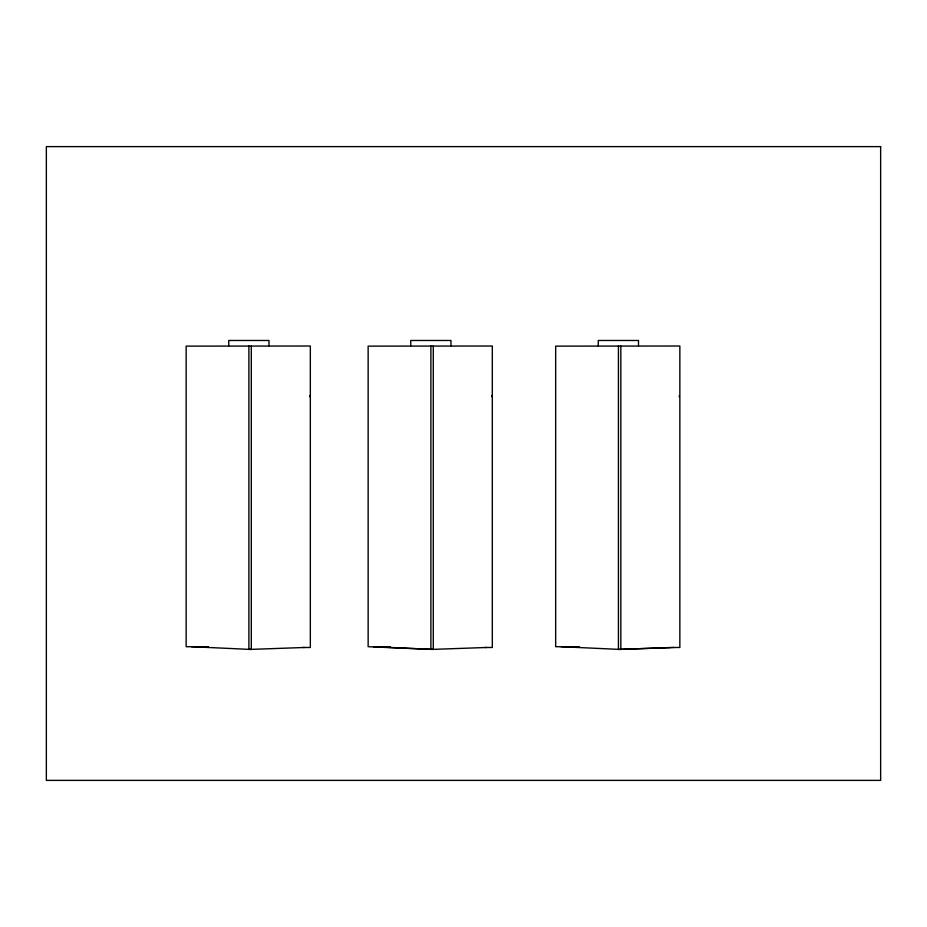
<?xml version="1.0" encoding="UTF-8"?>
<svg xmlns="http://www.w3.org/2000/svg" width="927" height="927" viewBox="0 0 927 927"><rect width="100%" height="100%" fill="white"/><g stroke="black" fill="none" stroke-linecap="round" stroke-linejoin="round"><path stroke-width="1.39" d="M304.462 647.486L250.07 649.41L191.495 646.698M486.443 647.486L432.063 649.41L368.146 646.698L368.146 346.13L492.318 346.014L492.318 647.486L485.215 647.486M671.31 647.533L619.584 649.41L561.009 646.698M618.425 346.014L618.425 649.41L673.975 647.486M303.233 647.486L310.336 647.486L310.336 346.014L186.153 346.13L186.153 646.698L208.459 646.814M672.747 647.486L679.85 647.486L679.85 346.014L555.667 346.13L555.667 646.698L579.41 646.814M373.488 646.698L433.291 649.41L433.291 346.014M374.647 646.698L390.452 646.814M679.259 395.783L679.259 396.744M638.494 345.771L638.494 340.476L598.274 340.476L598.274 345.771M620.823 346.014L620.823 649.41M491.727 395.783L491.727 396.744M450.974 345.771L450.974 340.476L410.742 340.476L410.742 345.771M430.893 346.014L430.893 649.41M309.734 395.783L309.734 396.744M268.981 345.771L268.981 340.476L228.76 340.476L228.76 345.771M251.298 346.014L251.298 649.41L248.899 649.41L248.899 346.014M880.65 146.617L46.35 146.617L46.35 780.383L880.65 780.383L880.65 146.617"/></g></svg>
